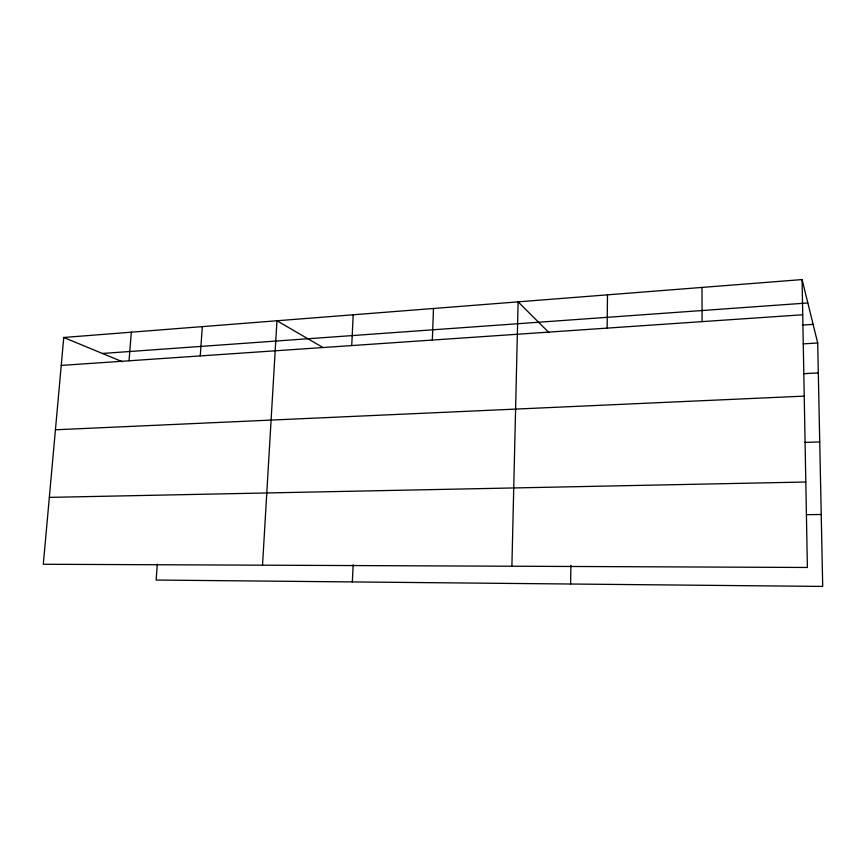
<?xml version="1.0" encoding="UTF-8"?>
<svg xmlns="http://www.w3.org/2000/svg" width="866" height="866" viewBox="0 0 866 866"><rect width="100%" height="100%" fill="white"/><g stroke="black" fill="none" stroke-linecap="round" stroke-linejoin="round"><path stroke-width="1.3" d="M607.142 328.117L607.488 294.83M570.618 584.02L570.9 565.314M511.893 566.223L518.117 301.844L548.979 332.609M432.34 340.057L433.476 308.48M352.354 581.92L353.155 564.686M351.726 345.566L353.198 314.78M262.528 565.184L276.958 320.756L322.866 347.472M200.252 355.915L202.308 326.612M157.309 564.145L156.14 580.047L822.7 586.423L817.699 343.001L802.078 279.577L63.759 337.48L43.3 564.264L807.383 567.468L802.078 279.577M129.023 360.786L131.329 332.176M102.383 353.469L807.837 302.959M61.237 365.42L802.728 314.759M802.414 325.086L813.109 324.382M803.053 343.878L817.699 343.001M803.605 373.679L818.316 372.921M55.435 429.785L804.222 396.119M804.871 442.407L819.734 441.931M49.33 497.376L805.813 482.016M806.441 514.675L821.217 514.512M63.759 337.48L122.387 361.739M701.99 287.425L702.11 321.632"/></g></svg>
